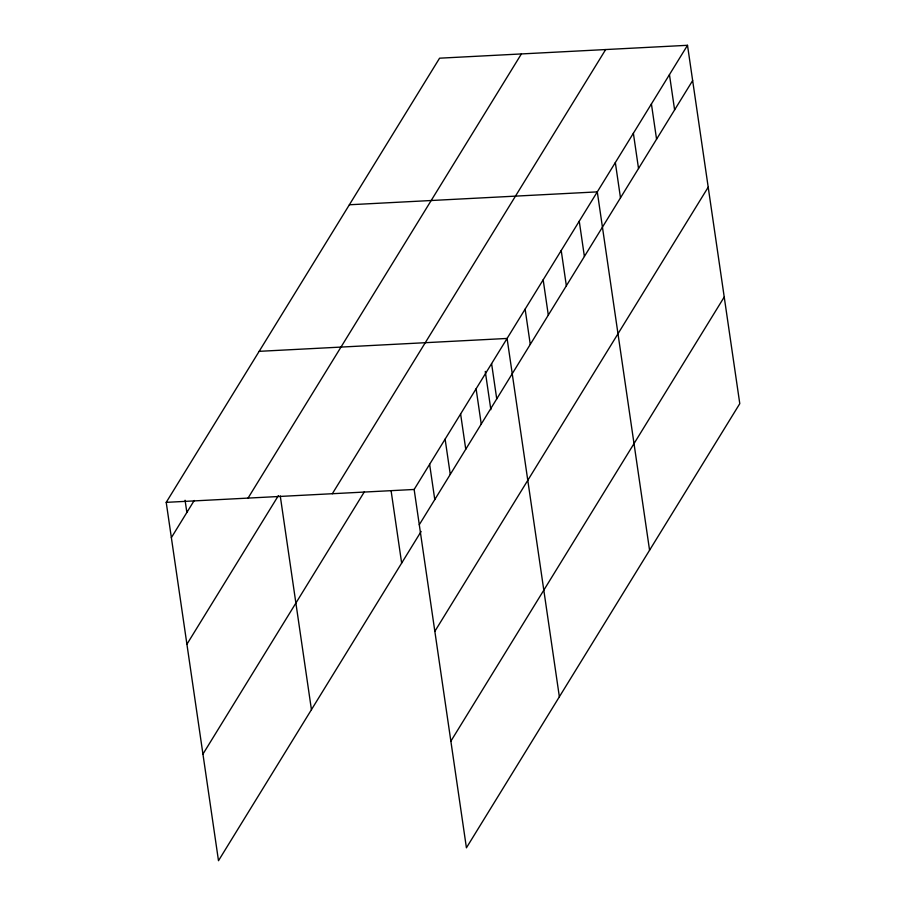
<?xml version="1.0" encoding="UTF-8"?>
<svg xmlns="http://www.w3.org/2000/svg" width="906" height="906" viewBox="0 0 906 906"><rect width="100%" height="100%" fill="white"/><g stroke="black" fill="none" stroke-linecap="round" stroke-linejoin="round"><path stroke-width="1.36" d="M421.131 531.448L218.493 860.7L166.217 502.354L439.58 58.188L687.507 45.3L739.783 403.646L466.42 847.812L414.144 489.466L687.507 45.3M171.37 537.632L194.235 500.474M248.04 498.107L521.392 53.93M186.919 644.245L278.391 495.627M332.332 493.725L605.684 49.547M202.944 754.086L364.45 491.675M419.285 524.744L692.648 80.577M434.835 631.357L708.198 187.191M450.86 741.199L724.222 297.032M349.376 204.767L597.292 191.879L649.568 550.225M259.161 351.335L507.088 338.448L559.364 696.793M166.217 502.354L414.144 489.466M669.455 74.62L674.608 109.886M651.414 103.93L656.567 139.207M633.373 133.25L638.526 168.516M615.333 162.559L620.485 197.836M579.251 221.189L584.393 256.466M561.21 250.509L566.352 285.775M543.17 279.818L548.311 315.095M525.129 309.139L530.27 344.405M491.596 363.623L496.737 398.889M485.276 371.426L490.859 409.693M476.103 388.787L481.245 424.065M460.61 413.963L465.752 449.229M445.118 439.127L450.271 474.404M429.625 464.302L434.778 499.568M391.086 490.667L401.652 563.102M280.26 495.967L311.438 709.681M185.073 500.248L186.863 512.456"/></g></svg>
